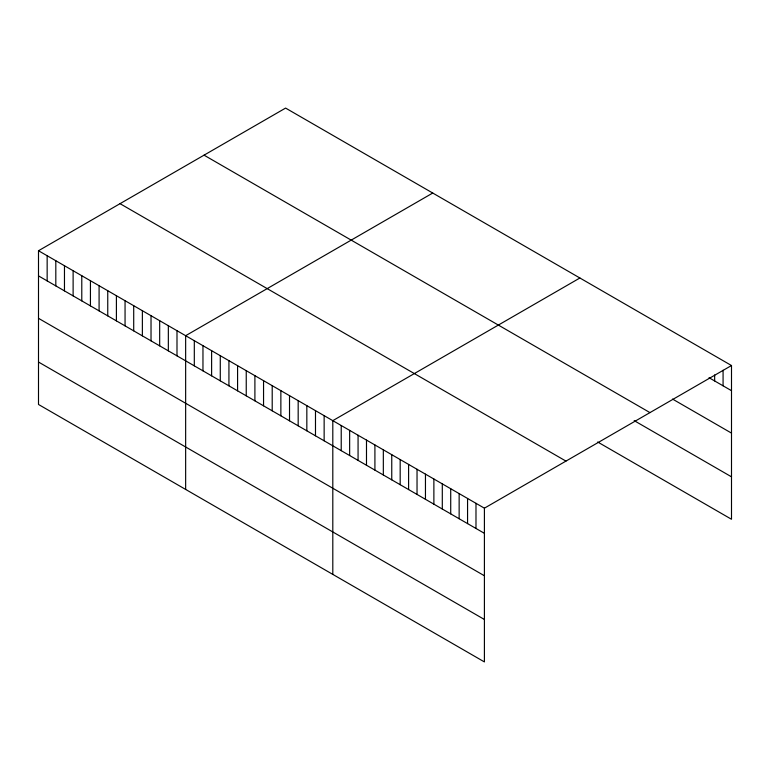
<?xml version="1.0" encoding="UTF-8"?>
<svg xmlns="http://www.w3.org/2000/svg" width="770" height="770" viewBox="0 0 770 770"><rect width="100%" height="100%" fill="white"/><g stroke="black" fill="none" stroke-linecap="round" stroke-linejoin="round"><path stroke-width="1.16" d="M38.5 250.741L484.407 508.181L484.407 661.921L38.5 404.471L38.5 250.741L285.593 108.079L731.5 365.529L731.5 519.259L597.674 441.999M432.74 193.039L185.647 335.701L185.647 489.431M579.887 277.999L332.804 420.651L332.804 574.381M484.407 508.181L731.5 365.529M709.035 377.704L731.5 390.679M672.537 399.072L731.5 433.106M204.05 155.165L649.957 412.605M634.172 420.632L731.5 476.822M120.043 203.665L565.95 461.105M38.5 275.891L484.407 533.331M38.5 318.318L484.407 575.768M38.5 362.035L484.407 619.484M723.078 370.245L723.078 385.808M714.656 374.961L714.656 380.948M475.985 503.32L475.985 528.47M467.563 498.459L467.563 523.61M459.141 493.599L459.141 518.739M450.719 488.729L450.719 513.879M442.298 483.868L442.298 509.018M433.876 479.007L433.876 504.157M425.454 474.147L425.454 499.287M417.032 469.276L417.032 494.427M408.601 464.416L408.601 489.566M400.179 459.555L400.179 484.705M391.757 454.695L391.757 479.835M383.335 449.834L383.335 474.975M374.913 444.964L374.913 470.114M366.491 440.103L366.491 465.253M358.069 435.243L358.069 460.393M349.647 430.382L349.647 455.522M341.226 425.512L341.226 450.662M324.141 415.656L324.141 440.806M315.488 410.66L315.488 435.801M306.835 405.665L306.835 430.805M298.173 400.66L298.173 425.81M289.52 395.664L289.52 420.815M280.867 390.669L280.867 415.819M272.205 385.674L272.205 410.814M263.552 380.678L263.552 405.819M254.899 375.673L254.899 400.824M246.246 370.678L246.246 395.828M237.584 365.683L237.584 390.833M228.931 360.687L228.931 385.828M220.278 355.682L220.278 380.832M211.615 350.687L211.615 375.837M202.962 345.692L202.962 370.842M194.31 340.696L194.31 365.837M176.994 330.696L176.994 355.846M168.341 325.7L168.341 350.851M159.679 320.705L159.679 345.855M151.026 315.71L151.026 340.85M142.373 310.714L142.373 335.855M133.71 305.709L133.71 330.859M125.058 300.714L125.058 325.864M116.405 295.719L116.405 320.869M107.752 290.723L107.752 315.864M99.089 285.718L99.089 310.868M90.436 280.723L90.436 305.873M81.784 275.727L81.784 300.878M73.121 270.732L73.121 295.873M64.468 265.737L64.468 290.877M55.815 260.732L55.815 285.882M47.153 255.736L47.153 280.886"/></g></svg>
